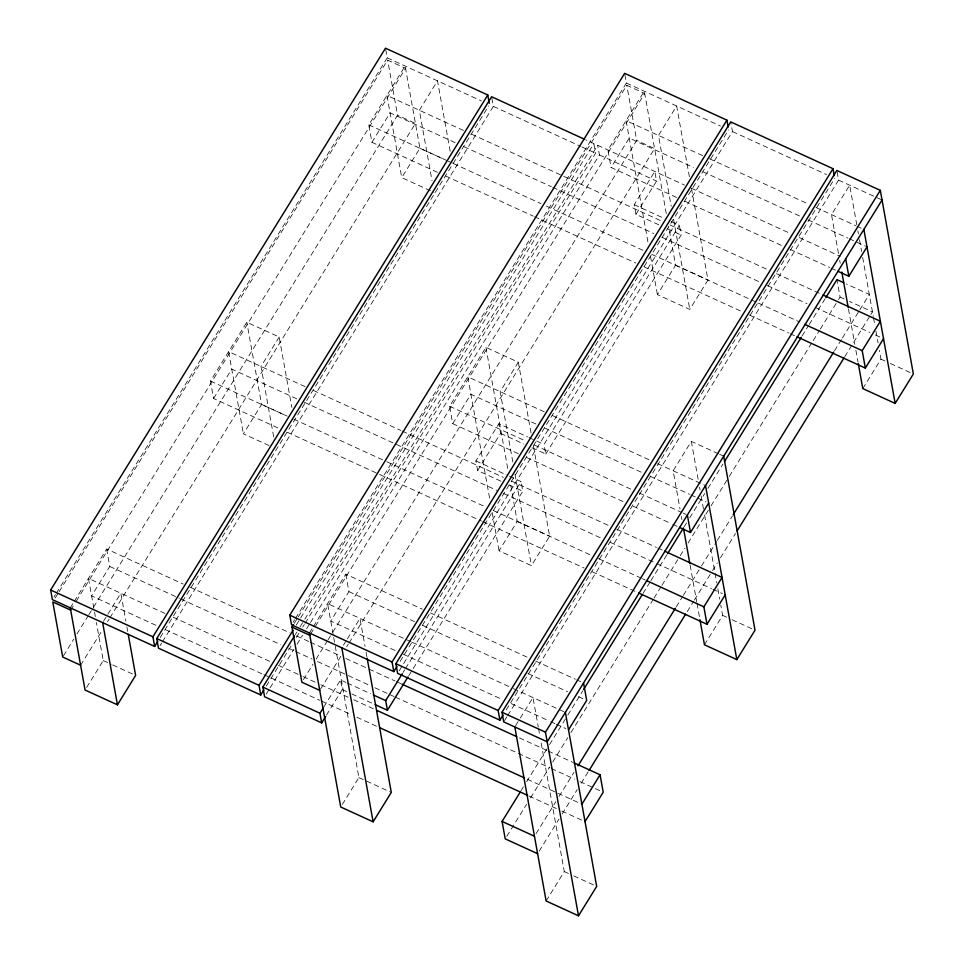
<?xml version="1.0" encoding="UTF-8"?>
<svg xmlns="http://www.w3.org/2000/svg" width="964" height="964" viewBox="0 0 964 964"><rect width="100%" height="100%" fill="white"/><g stroke="black" fill="none" stroke-linecap="round" stroke-linejoin="round"><path stroke-width="0.72" stroke-dasharray="4.82 3.62" d="M53.96 597.077L55.551 594.523M56.334 593.246L387.239 57.84L385.504 48.2M55.165 598.102L58.334 592.968M59.129 591.691L387.649 60.142L405.543 68.324L75.445 602.44M70.276 607.838L73.445 602.717M74.228 601.44L106.63 549.01L183.172 584.039M277.825 427.896L213.574 398.493L210.441 381.045L246.796 322.229L279.174 337.038L291.851 407.483M437.523 172.327L371.911 142.298L368.778 124.85L405.133 66.034L419.918 148.215L401.747 177.629L434.125 192.439M70.685 610.128L74.65 603.729M106.63 549.01L109.775 566.458L91.592 595.873L157.204 625.889M213.574 398.493L231.758 369.079L297.37 399.108M371.911 142.298L390.095 112.884L455.707 142.913M63.504 655.749L73.794 639.096M76.951 633.975L88.037 616.044M88.833 614.767L92.785 608.356M93.58 607.079L397.566 115.234L387.649 60.142M103.449 621.37L120.837 593.234L125.862 621.117M279.174 337.038L261.003 366.453L273.68 436.897M80.602 665.22L102.774 629.359M107.522 621.672L109.101 619.117M109.896 617.828L415.46 123.416L397.566 115.234M86.64 687.452L103.244 660.605L96.376 622.443M269.04 445.549L243.398 433.824L261.581 404.41L246.796 322.229M160.193 637.469L488.712 105.92M160.06 645.627L161.651 643.072M162.446 641.795L493.339 106.389L491.604 96.749M293.104 622.25L294.695 619.683M295.478 618.406L626.383 83.012L624.889 74.746M294.309 623.262L297.478 618.141M298.274 616.864L626.793 85.302L644.687 93.496L314.589 627.612M296.225 625.142L593.872 143.54L585.69 139.804M295.309 634.589L296.888 632.023M300.057 626.901L304.009 620.503M304.805 619.213L597.704 145.299L684.44 185.04M266.293 686.019L292.417 643.759M296.37 637.349L299.539 632.227M302.708 627.106L304.287 624.539M305.082 623.262L595.607 153.192L593.872 143.54M266.172 694.176L269.33 689.055M270.125 687.778L293.875 649.35M297.045 644.229L302.576 635.264M306.54 628.853L309.709 623.732M310.492 622.455L599.439 154.939L597.704 145.299M309.42 632.999L312.589 627.889M313.372 626.6L345.775 574.17L422.304 609.188M518.319 453.67L452.719 423.666L449.586 406.218L485.94 347.389L518.319 362.211L531.056 432.993M310.625 634.011L313.794 628.889M345.775 574.17L348.92 591.619L330.736 621.033L396.325 651.049M452.719 423.666L470.902 394.252L536.49 424.268M676.656 197.475L611.056 167.471L629.239 138.057L693.465 167.447M303.431 679.632L312.938 664.268M316.096 659.147L327.182 641.217M327.977 639.927L331.929 633.529M332.725 632.239L636.71 140.395L626.793 85.302M343.389 645.253L346.546 640.144M347.341 638.867L359.982 618.406L365.031 646.422M518.319 362.211L500.147 391.625L512.884 462.407M320.542 689.103L341.123 655.809M346.666 646.844L348.245 644.277M349.04 643L654.604 148.589L636.71 140.395M323.904 706.829L340.521 679.945L345.992 682.452M500.894 481.193L477.626 470.54L475.891 460.9L498.858 423.75L527.597 436.909M635.963 214.345L634.228 204.705L654.797 171.423L656.532 181.063L635.963 214.345L660.605 225.624M326.435 715.192L342.256 689.585L340.521 679.945M477.626 470.54L500.593 433.39L498.858 423.75M400.12 661.352L728.651 129.803M399.204 670.799L732.483 131.562L730.748 121.91M403.097 672.438L404.687 669.872M405.483 668.594L521.066 481.566L506.004 474.686M532.068 447.802L545.757 454.056L544.021 444.416L679.403 225.371L671.185 221.624M408.796 675.668L522.801 491.218L521.066 481.566M545.757 454.056L681.138 235.023L679.403 225.371M342.316 804.446L358.909 777.587L335.291 646.35M533.441 446.26L549.625 536.213L531.453 565.627L499.063 550.806L517.246 521.391L510.354 483.06M691.513 188.595L707.974 280.018L689.79 309.432L657.412 294.61L675.583 265.196L668.691 226.853M506.221 709.902L834.752 178.352M504.521 720.626L506.895 716.782M507.691 715.505L838.584 180.111L837.101 171.845M515.595 725.699L519.548 719.301M520.343 718.023L532.984 697.562L538.286 727.061M718.313 453.719L691.321 441.367L673.149 470.781L680.042 509.125M521.078 790.685L523.452 786.841M526.621 781.72L548.793 745.859M549.576 744.582L567.001 716.397M567.784 715.119L582.822 690.778M642.988 593.438L650.11 581.907M650.905 580.629L667.534 553.734M684.151 526.826L686.525 522.994M689.694 517.861L704.732 493.532M707.901 488.411L722.94 464.07M802.108 335.978L808.435 325.736M809.23 324.458L825.064 298.84M506.811 836.318L526.597 804.289M530.549 797.891L549.552 767.151M552.721 762.018L567.76 737.689M570.929 732.568L653.255 599.355M654.05 598.078L661.171 586.546M661.967 585.269L679.379 557.084M680.174 555.806L684.922 548.118M688.091 542.997L710.251 507.136M711.046 505.847L728.459 477.674M729.254 476.397L812.375 341.907M813.158 340.617L819.496 330.375M820.292 329.098L837.704 300.913M838.499 299.635L840.078 297.069L836.933 279.62M536.056 833.679L555.842 801.662M559.012 796.541L574.05 772.2M676.162 606.971L682.5 596.728M683.295 595.451L700.708 567.266M701.503 565.989L716.541 541.648M717.337 540.37L732.375 516.029M834.487 350.8L841.62 339.28M842.403 337.99L859.032 311.095M859.828 309.818L869.323 294.442L846.38 283.946M539.189 851.128L558.975 819.111M562.145 813.99L577.183 789.649M581.147 783.25L588.269 771.718M687.224 611.61L693.55 601.367M694.345 600.078L711.757 571.905M712.553 570.628L717.3 562.94M720.47 557.819L735.508 533.478M844.753 356.716L870.082 315.734M870.878 314.457L872.456 311.89L849.525 301.395M546.118 900.979L564.289 871.564L540.949 741.81M704.455 644.783L722.626 615.369L720.771 605.055M862.792 388.588L880.963 359.174L879.373 350.33M626.383 83.012L720.47 126.055M732.483 131.562L826.57 174.605M838.584 180.111L882.048 199.994M702.623 155.626L626.094 120.608L648.386 244.47M709.456 158.747L809.206 204.392M816.038 207.525L855.767 225.697M857.032 226.275L861.165 228.167M703.033 171.821L801.409 216.84M808.254 219.961L847.874 238.096M849.248 238.723L865.636 246.23M691.272 188.161L791.034 233.806M799.228 237.554L840.222 256.316M387.239 57.84L481.325 100.895M493.339 106.389L580.605 146.323M581.967 146.95L595.607 153.192M599.439 154.939L656.532 181.063M684.85 201.235L781.876 245.627M790.07 249.375L829.703 267.51M831.064 268.137L836.535 270.643M840.078 297.069L844.127 298.924M634.228 204.705L664.341 218.491M463.503 130.465L386.95 95.448L401.747 177.629M471.697 134.225L663.063 221.78M669.896 224.913L768.308 269.944M776.514 273.692L821.617 294.333M667.45 228.757L681.138 235.023M463.901 146.661L551.384 186.691M552.746 187.317L653.893 233.601M662.099 237.349L760.512 282.38M767.344 285.513L806.989 303.648M815.183 307.408L869.865 332.423M875.324 334.918L880.795 337.424M419.918 148.215L446.91 160.554M448.26 161.181L452.309 163.024M675.583 265.196L707.974 280.018M880.963 359.174L885.012 361.03M890.411 363.5L913.354 373.996M368.778 124.85L445.32 159.879M453.526 163.627L540.997 203.657M546.468 206.163L643.518 250.568M651.712 254.327L756.969 302.479M758.331 303.106L799.337 321.868M445.729 176.075L533.2 216.105M534.574 216.731L635.722 263.015M643.916 266.763L742.328 311.794M749.173 314.927L788.805 333.062M790.179 333.689L795.637 336.195M719.662 454.333L723.711 456.189M544.286 411.821L467.757 376.803L489.784 499.195M552.48 415.568L650.869 460.587M657.701 463.72L705.528 485.603M544.684 428.016L641.711 472.408M649.905 476.156L689.537 494.291M690.899 494.918L696.37 497.424M697.731 498.051L705.937 501.798M528.971 437.536L544.021 444.416M449.586 406.218L526.103 441.235M534.309 444.982L632.697 490.001M639.53 493.134L681.885 512.511M683.247 513.137L685.982 514.39M500.593 433.39L523.862 444.043M526.513 457.43L623.527 501.822M633.095 506.196L671.354 523.705M672.727 524.332L678.198 526.838M475.891 460.9L504.642 474.059M305.154 386.66L228.613 351.643L243.398 433.824M313.36 390.42L400.843 430.45M402.205 431.065L503.353 477.349M511.559 481.108L609.971 526.139M616.803 529.26L656.436 547.407M657.809 548.022L663.28 550.528M509.113 484.952L522.801 491.218M304.202 402.229L496.93 490.423M503.762 493.544L602.175 538.575M610.369 542.334L655.484 562.976M656.846 563.603L711.516 588.618M712.89 589.245L722.458 593.619M261.581 404.41L287.224 416.135M517.246 521.391L549.625 536.213M722.626 615.369L726.675 617.225M732.074 619.695L755.017 630.191M210.441 381.045L286.983 416.074M293.815 419.207L385.395 461.105M386.757 461.732L485.181 506.763M493.375 510.522L591.788 555.553M598.62 558.674L641 578.063M642.361 578.689L645.097 579.942M287.393 432.27L481.482 521.078M482.844 521.705L583.991 567.989M592.197 571.748L635.939 591.763M430.498 612.947L528.887 657.966M535.719 661.087L575.351 679.222M576.713 679.849L580.81 681.717M348.92 591.619L414.508 621.635M422.702 625.383L521.09 670.402M527.923 673.535L567.555 691.67M578.484 696.671L583.955 699.165M410.953 641.723L327.603 603.585L333.436 636.023M412.327 642.349L512.077 687.995M513.438 688.621L565.374 712.384M403.157 654.17L502.919 699.816M511.113 703.563L549.372 721.072M550.745 721.699L554.842 723.578M556.204 724.205L565.772 728.579M190.016 587.16L289.79 632.818M296.623 635.951L308.926 641.578M310.3 642.205L340.364 655.966M345.835 658.46L367.706 668.474M369.067 669.1L395.035 680.982M396.409 681.608L401.88 684.103M519.427 737.894L546.757 750.402M548.13 751.028L572.737 762.283M109.775 566.458L179.485 598.355M180.846 598.981L280.632 644.639M288.826 648.386L294.297 650.893M295.659 651.519L312.071 659.027M317.53 661.521L369.477 685.296M374.948 687.79L394.083 696.55M395.445 697.177L549.902 767.85M551.263 768.477L574.508 779.105M579.966 781.611L601.837 791.613M347.365 683.078L370.634 693.731M342.256 689.585L350.462 693.345M351.836 693.972L373.731 703.997M165.001 613.441L88.459 578.424L94.267 610.706M173.195 617.201L271.619 662.232M278.451 665.353L301.684 675.993M303.058 676.62L315.349 682.247M320.819 684.741L348.161 697.261M353.631 699.756L374.128 709.143M527.212 779.189L581.894 804.205M165.41 629.637L262.449 674.053M263.823 674.679L319.855 700.322M321.229 700.936L351.294 714.698M356.764 717.204L377.261 726.591M528.983 796.011L556.324 808.519M561.795 811.025L583.666 821.027M103.244 660.605L111.342 664.304M112.692 664.919L135.623 675.415M358.909 777.587L391.288 792.408M564.289 871.564L568.338 873.42M573.737 875.89L596.68 886.386M856.827 224.986L849.658 185.172L831.486 214.586L838.644 254.4M857.888 230.89L858.418 233.842M859.478 239.735L861.599 251.532M862.659 257.436L873.276 316.421M873.541 317.891L874.866 325.266M875.927 331.158L878.047 342.955M839.704 260.304L840.234 263.244M848.465 308.962L854.827 344.353M855.887 350.245L858.02 362.042M689.393 176.798L676.656 106.016L658.484 135.43L671.221 206.212M673.607 219.479L689.79 309.432M666.293 213.586L644.277 91.194L607.923 150.023L611.056 167.471M691.321 441.367L698.49 481.181M699.551 487.085L700.081 490.037M701.141 495.93L703.527 509.197M704.588 515.101L716.794 582.931M717.855 588.835L719.71 599.15M650.507 256.267L657.412 294.61M681.367 516.499L681.897 519.439M690.128 565.157L696.755 602.018M697.02 603.5L699.683 618.249M515.005 474.204L531.453 565.627M485.94 347.389L507.956 469.781M450.188 151.288L437.511 80.843L419.34 110.258L432.017 180.702M538.551 728.531L539.888 735.906M492.17 512.462L499.063 550.806M366.091 652.315L366.886 656.749M333.701 637.505L335.026 644.88M126.911 626.998L127.706 631.396M94.532 612.176L95.316 616.574"/><path stroke-width="1.45" d="M157.819 641.313L154.65 646.434L52.381 599.644L50.646 590.004L385.504 48.2L487.772 94.99L489.254 103.256M154.65 646.434L152.915 636.794L487.772 94.99M263.919 689.863L260.75 694.984L158.482 648.194L156.746 638.554L491.604 96.749L584.329 139.178M70.276 607.838L85.061 690.019L117.451 704.829L135.623 675.415L128.236 634.324M396.963 666.486L393.794 671.607L291.526 624.805L289.79 615.165L624.648 73.36L726.916 120.163L728.145 127.043M319.747 690.393L301.853 682.199L291.935 627.106L293.526 624.539M260.75 694.984L259.015 685.344L293.056 630.275M325.639 716.469L321.687 722.867L264.582 696.743L262.847 687.103L294.514 635.866M321.687 722.867L319.952 713.227L323.109 708.106M393.794 671.607L392.059 661.967L726.916 120.163M503.063 715.035L499.894 720.156L397.626 673.354L395.891 663.714L730.748 121.91L833.016 168.712L834.258 175.593M375.104 704.624L387.42 710.251L385.684 700.611L402.313 673.716M387.42 710.251L408.001 676.957M309.42 632.999L340.726 807.001L373.116 821.822L391.288 792.408L367.151 658.219M499.894 720.156L498.159 710.516L833.016 168.712M882.048 199.994L547.191 741.798L503.726 721.903L501.991 712.263L836.848 170.459L880.313 190.354L913.354 373.996L895.17 403.41L862.792 388.588L858.285 363.524M514.812 726.976L546.118 900.979L578.496 915.8L545.455 732.158L880.313 190.354M537.611 853.694L505.22 838.873L502.087 821.424L520.295 791.974M583.618 689.501L642.205 594.716M667.534 553.734L683.368 528.115M724.53 461.503L801.313 337.267M825.859 297.563L836.933 279.62L843.681 282.717M568.507 729.832L586.69 700.418L583.545 682.97M679.56 527.453L690.489 532.465L708.673 503.051M837.897 271.258L848.826 276.27L867.01 246.856M578.002 765.802L675.378 608.26M733.158 514.752L833.703 352.077M589.064 770.441L685.633 614.176M737.099 530.923L843.958 358.006M581.894 804.205L600.066 774.791L574.098 762.91M638.674 593.005L707.01 624.286L703.877 606.838L722.048 577.424L664.642 551.155M797.011 336.81L865.347 368.091L862.214 350.643L880.385 321.229L822.979 294.96M585.028 821.653L603.211 792.239L600.066 774.791M707.01 624.286L725.193 594.872M865.347 368.091L883.53 338.677M578.496 915.8L596.68 886.386L565.374 712.384M699.948 619.719L704.455 644.783L736.833 659.605L755.017 630.191L723.711 456.189M804.807 324.374L862.214 350.643M646.47 580.569L703.877 606.838M289.79 615.165L392.059 661.967M395.891 663.714L498.159 710.516M501.991 712.263L545.455 732.158M291.935 627.106L309.83 635.3M401.88 684.103L516.692 736.641M373.369 694.984L385.684 700.611M376.864 710.396L524.476 777.936M379.997 727.832L527.621 795.384M50.646 590.004L152.915 636.794M156.746 638.554L259.015 685.344M262.847 687.103L319.952 713.227M70.685 610.128L52.791 601.946L62.708 657.038L80.602 665.22M502.087 821.424L534.466 836.246M863.865 229.408L895.17 403.41M845.693 258.822L848.826 276.27M841.825 272.101L848.2 307.492M705.528 485.603L736.833 659.605M687.356 515.017L690.489 532.465M683.488 528.296L689.863 563.687M341.81 647.82L373.116 821.822M102.666 622.648L117.451 704.829"/></g></svg>
